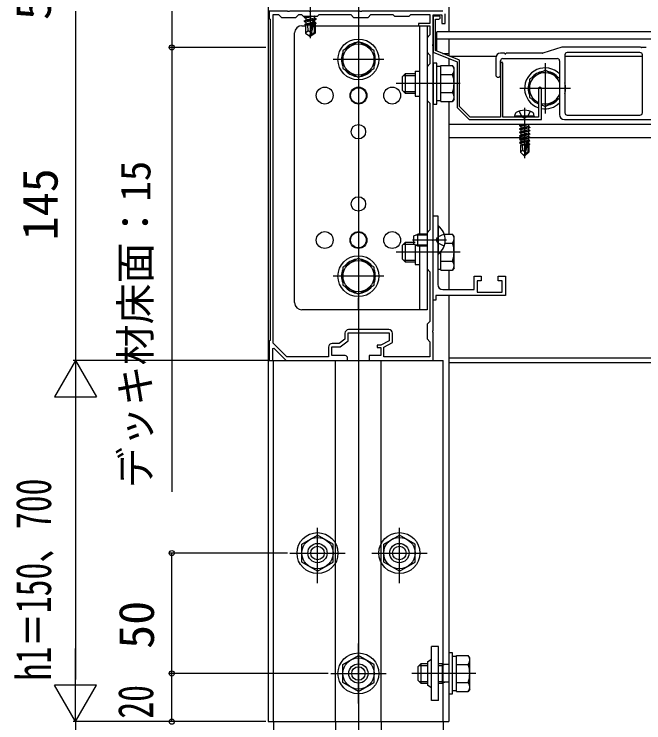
# Model space of a CAD drawing. Units: millimetres, scale not verified. Extents: x -875 to 875, y -1304 to 1296.
# Drawn here: x -114.9 to 146.5, y 273.8 to 568.1 of the extents above; entities that cross this region are included whole.
import ezdxf
from ezdxf.enums import TextEntityAlignment as Align

# ---------------------------------------------------------------- set-up
doc = ezdxf.new("R2010")
doc.units = ezdxf.units.MM
doc.header["$LTSCALE"] = 8
for name, color, linetype in [('0-2_YKK_11', 7, 'Continuous'), ('0-4_YKK_12', 2, 'Continuous'), ('0-5_YKK_13', 4, 'Continuous'), ('0-6_YKK_D', 6, 'Continuous')]:
    doc.layers.add(name, color=color, linetype=linetype)
doc.styles.add('ＭＳ ゴシック', font='')
doc.styles.get('ＭＳ ゴシック').set_extended_font_data('MS Gothic')

msp = doc.modelspace()

# ---------------------------------------------------------------- linework, layer by layer
at = {"layer": '0-2_YKK_11'}
msp.add_line((40.6, 437.1), (23.9, 437.1), dxfattribs=at)
for points in [[(63, 569.3), (29.458, 569.3), (29.275, 569.18), (28.725, 569.18), (28.542, 569.3), (8.458, 569.3), (8.275, 569.18), (7.725, 569.18), (7.542, 569.3), (-0.542, 569.3), (-0.725, 569.18), (-1.275, 569.18), (-1.458, 569.3), (-9, 569.3), (-9, 566.3), (-8.7, 566)], [(22.5, 426.3), (16.9, 426.3), (16.9, 430), (20.4, 430), (23.7, 432.5), (23.7, 435.8), (40.8, 435.8), (40.8, 432.5), (37.3, 430.6), (35.8, 430.6), (35.8, 429.7), (37.3, 429.7), (37.3, 426.3), (32.5, 426.3), (32.5, 424.3), (59, 424.3), (59, 435.842), (58.88, 436.025), (58.88, 436.575), (59, 436.758), (59, 473.842), (58.88, 474.025), (58.88, 474.575), (59, 474.758), (59, 538.842), (58.88, 539.025), (58.88, 539.575), (59, 539.758), (59, 554.842), (58.88, 555.025), (58.88, 555.575), (59, 555.758), (59, 567.8), (62.6, 567.8), (62.6, 564.3), (64, 564.3), (64, 568.3)], [(-8.7, 566), (-8.7, 432.6), (-9, 432.3), (-9, 424.3), (-7.5, 424.3), (-7.5, 429.2), (-7.132, 429.354), (-2, 424.3), (23.5, 424.3), (23.5, 425.3)], [(-7.4, 431.443), (-7.4, 568), (-5.2, 568), (-4, 566.8), (2, 566.8), (3.2, 568), (4.3, 568), (5, 567.3), (11, 567.3), (11.7, 568), (24.8, 568), (26, 566.8), (32, 566.8), (33.2, 568), (42.3, 568), (43, 567.3), (49, 567.3), (49.7, 568), (57.7, 568), (57.7, 564.3), (53, 564.3), (53, 563.3), (57.7, 563.3), (57.7, 559.5), (56.5, 558.3), (56.5, 552.3), (57.7, 551.1), (57.7, 547.5), (56.5, 546.3), (56.5, 532.3), (57.7, 531.1), (57.7, 478.5), (56.5, 477.3), (56.5, 462.3), (57.7, 461.1), (57.7, 440.5), (56.5, 439.3), (56.5, 433.3), (57.7, 432.1), (57.7, 425.8)], [(61.4, 567.3), (59, 567.3), (59, 552.3), (69, 548.3), (69, 529.3), (74, 524.3)], [(102.7, 537.15), (102.7, 525.3), (88, 525.3), (88, 547.8), (87.5, 548.3), (87, 547.8), (87, 525.3), (74.414, 525.3), (70, 529.714), (70, 548.977), (60, 552.977), (60, 566.1), (61.4, 566.1)], [(74, 524.3), (104, 524.3), (104, 537.15)], [(59, 449.3), (59, 484.3), (61, 484.3), (61, 474.758), (60.88, 474.575), (60.88, 474.025), (61, 473.842), (61, 455.8)], [(63, 453.8), (76, 453.8), (76, 459.3), (79, 459.3), (79, 457.3), (77.3, 457.3), (77.3, 452.6), (87.7, 452.6), (87.7, 457.3), (86, 457.3), (86, 459.3), (89, 459.3), (89, 451.3), (60.2, 451.3), (60.2, 449.3), (59, 449.3)], [(22.4, 435.6), (22.4, 433.146), (19.963, 431.3), (17.1, 431.3)], [(57.7, 425.8), (38.6, 425.8), (38.6, 429.827), (42.1, 431.727), (42.1, 435.6)], [(15.6, 429.8), (15.6, 425.8), (-1.67, 425.8), (-7.4, 431.443)]]:
    msp.add_lwpolyline(points, dxfattribs=at)
for centre, radius, start, end in [((61.4, 566.7), 0.6, 269.99999, 90.00001), ((103.35, 537.15), 0.65, 359.99999, 180.00001), ((63, 455.8), 2, 180.00001, 269.99999), ((23.9, 435.6), 1.5, 90.00001, 179.99999), ((40.6, 435.6), 1.5, 0.00001, 89.99999), ((17.1, 429.8), 1.5, 90.00001, 179.99999), ((22.5, 425.3), 1, 0.00001, 89.99999)]:
    msp.add_arc(centre, radius, start, end, dxfattribs=at)
at = {"layer": '0-4_YKK_12'}
for p, q in [((28, 1016.3), (28, 65.3)), ((-9.5, 1002.3), (-9.5, 274.3)), ((65.5, 1002.3), (65.5, 560.8)), ((65.5, 569.3), (65.5, 560.8)), ((60.5, 552.777), (60.5, 560.8)), ((338, 560.8), (60.5, 560.8)), ((338, 557.8), (60.5, 557.8)), ((65.5, 557.8), (65.5, 550.777)), ((65.5, 557.8), (65.5, 550.777)), ((338, 557.8), (65.5, 557.8)), ((62.943, 551.8), (65.5, 551.8)), ((85.127, 550.6), (65.943, 550.6)), ((145.9, 550.6), (113.7, 550.6)), ((65.5, 549.7), (65.5, 546.806)), ((65.5, 549.5), (65.5, 546.806)), ((105.5, 547.8), (105.5, 526.8)), ((116, 537.3), (95, 537.3)), ((65.5, 531.794), (65.5, 476.806)), ((65.5, 531.794), (65.5, 476.806)), ((338, 522.3), (65.5, 522.3)), ((95.45, 516.8), (65.5, 516.8)), ((237.95, 516.8), (99.013, 516.8)), ((65.5, 461.794), (65.5, 453.8)), ((65.5, 461.794), (65.5, 453.8)), ((65.5, 451.3), (65.5, 274.3)), ((65.5, 451.3), (65.5, 423.3)), ((-7.2, 424.3), (63.2, 424.3)), ((-7.2, 274.3), (-7.2, 424.3)), ((18.5, 274.3), (18.5, 424.3)), ((37.5, 274.3), (37.5, 424.3)), ((63.2, 274.3), (63.2, 424.3)), ((302.689, 425.3), (65.5, 425.3)), ((292.836, 423.3), (65.5, 423.3)), ((-9.5, 274.3), (65.5, 274.3)), ((-7.2, 274.3), (-7.2, 237.8)), ((18.5, 274.3), (18.5, 237.8)), ((37.5, 274.3), (37.5, 237.8)), ((63.2, 274.3), (63.2, 237.8))]:
    msp.add_line(p, q, dxfattribs=at)
at = {"layer": '0-5_YKK_13'}
for p, q in [((8, 579.244), (8, 558.171)), ((5.528, 566.943), (6.176, 567.317)), ((8.374, 567.3), (5.528, 566.826)), ((5.528, 566.943), (7.667, 567.3)), ((5.528, 566.943), (5.528, 566.826)), ((5.528, 566.826), (6.176, 566.452)), ((5.528, 565.296), (10.472, 566.12)), ((10.472, 566.002), (5.528, 565.178)), ((5.528, 565.296), (6.176, 565.669)), ((5.528, 565.296), (5.528, 565.178)), ((5.528, 565.178), (6.176, 564.804)), ((9.824, 566.493), (6.176, 565.669)), ((6.176, 566.452), (6.176, 565.669)), ((9.065, 565.457), (6.176, 564.804)), ((9.071, 565.48), (8, 560.771)), ((9.581, 565.601), (8.177, 559.424)), ((9.824, 567.276), (9.824, 566.493)), ((10.472, 566.12), (9.824, 566.493)), ((9.824, 565.628), (9.824, 564.845)), ((10.472, 566.12), (10.472, 566.002)), ((4.5, 563.3), (5.999, 563.3)), ((8.798, 564.283), (5.764, 563.784)), ((5.764, 563.784), (6.176, 564.021)), ((5.999, 563.672), (5.764, 563.784)), ((5.999, 563.672), (5.999, 560.229)), ((8.641, 563.589), (5.999, 563.589)), ((6.176, 564.804), (6.176, 564.021)), ((8.878, 564.632), (6.176, 564.021)), ((8.727, 563.97), (6.766, 563.589)), ((9.824, 564.845), (9.644, 564.805)), ((10.354, 564.54), (9.648, 564.423)), ((10.354, 564.286), (9.648, 564.149)), ((10.001, 563.589), (9.648, 563.589)), ((10.354, 564.54), (9.824, 564.845)), ((10.001, 564.082), (10.001, 560.229)), ((10.001, 563.3), (56.5, 563.3)), ((10.354, 564.54), (10.354, 564.286)), ((28, 563.3), (28, 558.3)), ((53.3, 563.3), (53.3, 476.8)), ((56.5, 563.3), (56.5, 445.3)), ((1.5, 448.3), (1.5, 560.3)), ((7.176, 561.235), (5.999, 560.229)), ((5.999, 560.229), (7.823, 558.998)), ((8, 560.771), (7.823, 558.998)), ((8, 560.771), (8, 558.998)), ((10.001, 560.229), (8.177, 558.998)), ((8.177, 559.424), (8.177, 558.998)), ((10.001, 560.229), (9.648, 560.417)), ((28, 559.8), (28, 538.8)), ((7.823, 558.998), (8.177, 558.998)), ((112.427, 554.377), (104.573, 551.923)), ((144.927, 554.4), (112.576, 554.4)), ((145.43, 554.271), (145.07, 554.379)), ((147.427, 554.25), (145.573, 554.25)), ((88.48, 551.9), (87, 551.9)), ((104.424, 551.9), (89.52, 551.9)), ((113.7, 551.2), (113.7, 527.2)), ((144.9, 552.2), (114.7, 552.2)), ((145.9, 527.2), (145.9, 551.2)), ((38.5, 549.3), (17.5, 549.3)), ((85, 549.9), (85, 542.9)), ((87, 542.9), (87, 548.7)), ((88, 549.7), (110.5, 549.7)), ((111.5, 548.7), (111.5, 526.4)), ((51.5, 544.5), (51.5, 534.1)), ((51.5, 544.5), (53.3, 544.5)), ((62.2, 546.35), (60.6, 546.35)), ((62.2, 546.806), (67.119, 546.806)), ((62.2, 531.794), (62.2, 546.806)), ((67.7, 545.8), (67.119, 546.806)), ((67.7, 532.8), (67.7, 545.8)), ((111.5, 541.341), (105.5, 544.806)), ((46.2, 542.1), (47.4, 543.3)), ((46.2, 542.1), (46.2, 536.5)), ((46.752, 542.652), (51.5, 542.652)), ((51.5, 543.3), (47.4, 543.3)), ((47.4, 543.3), (47.4, 535.3)), ((62.2, 535.3), (62.2, 543.3)), ((62.2, 543.053), (67.119, 543.053)), ((70.2, 539.3), (43.7, 539.3)), ((46.2, 536.5), (47.4, 535.3)), ((46.752, 535.948), (51.5, 535.948)), ((47.4, 535.3), (51.5, 535.3)), ((51.5, 534.1), (53.3, 534.1)), ((62.2, 535.547), (67.119, 535.547)), ((67.7, 532.8), (67.119, 531.794)), ((60.6, 532.25), (62.2, 532.25)), ((62.2, 531.794), (67.119, 531.794)), ((97, 529.2), (97, 508.3)), ((93, 525.8), (93.141, 526.602)), ((101, 525.8), (93, 525.8)), ((93, 525.8), (93.088, 525.3)), ((100.912, 525.3), (93.088, 525.3)), ((101, 525.8), (100.859, 526.602)), ((101, 525.8), (100.912, 525.3)), ((113.5, 524.4), (338, 524.4)), ((114.7, 526.2), (144.9, 526.2)), ((98.2, 522.3), (94.9, 521.75)), ((94.9, 521.85), (97.6, 522.3)), ((94.9, 521.85), (95.45, 522.168)), ((94.9, 521.85), (94.9, 521.75)), ((94.9, 521.75), (95.45, 521.432)), ((94.9, 520.45), (99.1, 521.15)), ((99.1, 521.05), (94.9, 520.35)), ((96.037, 522.3), (95.45, 522.168)), ((95.45, 522.3), (95.45, 522.168)), ((98.55, 521.468), (95.45, 520.768)), ((95.45, 521.432), (95.45, 520.768)), ((98.55, 522.132), (98.55, 521.468)), ((99.1, 521.15), (98.55, 521.468)), ((99.1, 521.15), (99.1, 521.05)), ((94.9, 520.45), (95.45, 520.768)), ((94.9, 520.45), (94.9, 520.35)), ((94.9, 520.35), (95.45, 520.032)), ((94.9, 519.05), (99.1, 519.75)), ((99.1, 519.65), (94.9, 518.95)), ((94.9, 519.05), (95.45, 519.368)), ((94.9, 519.05), (94.9, 518.95)), ((94.9, 518.95), (95.45, 518.632)), ((94.9, 517.65), (99.1, 518.35)), ((99.1, 518.25), (94.9, 517.55)), ((98.55, 520.068), (95.45, 519.368)), ((95.45, 520.032), (95.45, 519.368)), ((98.55, 518.668), (95.45, 517.968)), ((95.45, 518.632), (95.45, 517.968)), ((98.55, 520.732), (98.55, 520.068)), ((99.1, 519.75), (98.55, 520.068)), ((98.55, 519.332), (98.55, 518.668)), ((99.1, 518.35), (98.55, 518.668)), ((99.1, 519.75), (99.1, 519.65)), ((99.1, 518.35), (99.1, 518.25)), ((94.9, 517.65), (95.45, 517.968)), ((94.9, 517.65), (94.9, 517.55)), ((94.9, 517.55), (95.45, 517.232)), ((94.9, 516.25), (99.1, 516.95)), ((99.1, 516.85), (94.9, 516.15)), ((94.9, 516.25), (95.45, 516.568)), ((94.9, 516.25), (94.9, 516.15)), ((94.9, 516.15), (95.45, 515.832)), ((94.9, 514.85), (97.926, 515.354)), ((97.898, 515.25), (94.9, 514.75)), ((94.9, 514.85), (95.45, 515.168)), ((98.55, 517.268), (95.45, 516.568)), ((95.45, 517.232), (95.45, 516.568)), ((98.55, 515.868), (95.45, 515.168)), ((95.45, 515.832), (95.45, 515.168)), ((97.91, 515.307), (97, 510.922)), ((98.332, 515.423), (97.15, 509.724)), ((98.332, 515.422), (99.1, 515.55)), ((99.1, 515.45), (98.387, 515.331)), ((98.4, 515.252), (98.4, 510.974)), ((98.55, 517.932), (98.55, 517.268)), ((99.1, 516.95), (98.55, 517.268)), ((98.55, 516.532), (98.55, 515.868)), ((99.1, 515.55), (98.55, 515.868)), ((98.55, 515.132), (98.55, 514.468)), ((99.1, 516.95), (99.1, 516.85)), ((99.1, 515.55), (99.1, 515.45)), ((94.9, 514.85), (94.9, 514.75)), ((94.9, 514.75), (95.45, 514.432)), ((95.3, 513.7), (95.45, 513.768)), ((95.3, 513.7), (95.3, 510.85)), ((97.576, 513.7), (95.3, 513.7)), ((97.84, 514.972), (95.45, 514.432)), ((95.45, 514.432), (95.45, 513.768)), ((97.695, 514.275), (95.45, 513.768)), ((97.635, 513.983), (95.917, 513.7)), ((97.58, 513.716), (97.496, 513.7)), ((98.55, 514.468), (98.397, 514.433)), ((99, 514.208), (98.4, 514.109)), ((99, 513.992), (98.4, 513.876)), ((98.7, 513.7), (98.4, 513.7)), ((99, 514.208), (98.55, 514.468)), ((99, 513.992), (98.7, 513.819)), ((98.7, 513.819), (98.7, 510.85)), ((99, 514.208), (99, 513.992)), ((96.257, 511.653), (95.3, 510.85)), ((96.85, 509.3), (95.3, 510.85)), ((97, 510.922), (96.85, 509.3)), ((96.85, 509.3), (97.15, 509.3)), ((97, 510.922), (97, 509.3)), ((98.4, 510.974), (97.15, 509.724)), ((97.15, 509.3), (98.7, 510.85)), ((97.15, 509.724), (97.15, 509.3)), ((98.7, 510.85), (98.4, 510.974)), ((61, 480.2), (61, 468.4)), ((61.248, 480.2), (61, 480.2)), ((61.248, 468.4), (61.248, 480.2)), ((51, 476), (52.7, 476.8)), ((56.5, 476.8), (52.7, 476.8)), ((52.7, 471.8), (52.7, 476.8)), ((63.583, 476.8), (60.865, 475.445)), ((63.581, 476.806), (67.119, 476.806)), ((67.7, 475.8), (67.119, 476.806)), ((64.5, 474.3), (50.5, 474.3)), ((51, 472.6), (51, 476)), ((56.5, 476.367), (51.78, 476.367)), ((60.256, 474.3), (60.865, 475.445)), ((60.256, 474.3), (60.865, 473.155)), ((67.7, 462.8), (67.7, 475.8)), ((46.2, 472.1), (47.4, 473.3)), ((46.2, 472.1), (46.2, 466.5)), ((46.752, 472.652), (51.5, 472.652)), ((51.5, 473.3), (47.4, 473.3)), ((47.4, 473.3), (47.4, 465.3)), ((52.7, 471.8), (51, 472.6)), ((51.5, 472.365), (51.5, 464.1)), ((56.5, 472.233), (51.78, 472.233)), ((56.5, 471.8), (52.7, 471.8)), ((53.3, 471.8), (53.3, 445.3)), ((63.583, 471.8), (60.865, 473.155)), ((63.898, 473.053), (67.119, 473.053)), ((28, 469.8), (28, 448.8)), ((70.2, 469.3), (43.7, 469.3)), ((61.248, 468.4), (61, 468.4)), ((62.2, 465.3), (62.2, 469.352)), ((62.2, 461.794), (62.2, 469.352)), ((46.2, 466.5), (47.4, 465.3)), ((46.752, 465.948), (51.5, 465.948)), ((47.4, 465.3), (51.5, 465.3)), ((62.2, 465.547), (67.119, 465.547)), ((51.5, 464.1), (53.3, 464.1)), ((61, 462.25), (62.2, 462.25)), ((67.7, 462.8), (67.119, 461.794)), ((38.5, 459.3), (17.5, 459.3)), ((62.2, 461.794), (67.119, 461.794)), ((28, 445.3), (28, 450.3)), ((56.5, 445.3), (4.5, 445.3)), ((11, 331.794), (11, 354.806)), ((45, 331.794), (45, 354.806)), ((-0.5, 344.3), (22.5, 344.3)), ((33.5, 344.3), (56.5, 344.3)), ((28, 281.794), (28, 306.806)), ((61.2, 305.5), (58.3, 305.5)), ((58.3, 283.1), (58.3, 305.5)), ((61.2, 283.1), (61.2, 305.5)), ((68.7, 301.35), (67.1, 301.35)), ((67.1, 287.25), (67.1, 301.35)), ((68.7, 301.806), (73.619, 301.806)), ((68.7, 286.794), (68.7, 301.806)), ((74.2, 300.8), (73.619, 301.806)), ((74.2, 287.8), (74.2, 300.8)), ((52.7, 297.1), (53.9, 298.3)), ((53.252, 297.652), (56.8, 297.652)), ((56.8, 298.3), (53.9, 298.3)), ((53.9, 298.3), (53.9, 290.3)), ((56.8, 289.3), (56.8, 299.3)), ((62.8, 298.3), (61.2, 298.3)), ((61.2, 297.652), (62.8, 297.652)), ((62.8, 298.3), (62.8, 290.3)), ((63.922, 297.976), (62.8, 298.3)), ((63.922, 297.976), (62.8, 297.652)), ((65.5, 297.976), (63.922, 297.976)), ((68.7, 290.3), (68.7, 298.3)), ((68.7, 298.053), (73.619, 298.053)), ((52.7, 297.1), (52.7, 291.5)), ((16.5, 294.3), (39.5, 294.3)), ((76.7, 294.3), (50.2, 294.3)), ((52.7, 291.5), (53.9, 290.3)), ((53.252, 290.948), (56.8, 290.948)), ((53.9, 290.3), (56.8, 290.3)), ((61.2, 290.948), (62.8, 290.948)), ((61.2, 290.3), (62.8, 290.3)), ((63.922, 290.624), (62.8, 290.948)), ((62.8, 290.3), (63.922, 290.624)), ((65.5, 290.624), (63.922, 290.624)), ((68.7, 290.547), (73.619, 290.547)), ((67.1, 287.25), (68.7, 287.25)), ((68.7, 286.794), (73.619, 286.794)), ((74.2, 287.8), (73.619, 286.794)), ((61.2, 283.1), (58.3, 283.1))]:
    msp.add_line(p, q, dxfattribs=at)
for points in [[(9.866, 567.3), (9.824, 567.276), (6.176, 566.452)], [(9.648, 565.415), (9.648, 560.417), (8.177, 559.424)], [(10.472, 566.002), (9.824, 565.628), (9.599, 565.577)], [(8, 560.645), (7.176, 561.235), (6.941, 563.589)], [(10.354, 564.286), (9.824, 563.98), (9.648, 563.94)], [(105.5, 544.806), (99, 541.053), (99, 533.547), (102.7, 531.411)], [(104, 530.66), (105.5, 529.794), (111.5, 533.259)], [(94.7, 527.779), (95.855, 525.463), (97, 524.854)], [(99.3, 527.779), (98.145, 525.463), (97, 524.854)], [(98.84, 522.3), (98.55, 522.132), (95.45, 521.432)], [(99.1, 521.05), (98.55, 520.732), (95.45, 520.032)], [(99.1, 519.65), (98.55, 519.332), (95.45, 518.632)], [(99.1, 518.25), (98.55, 517.932), (95.45, 517.232)], [(99.1, 516.85), (98.55, 516.532), (95.45, 515.832)], [(99.1, 515.45), (98.55, 515.132), (98.4, 515.099)], [(97, 510.922), (96.257, 511.653), (96.1, 513.7)], [(11, 336.794), (4.5, 340.547), (4.5, 348.053), (11, 351.806)], [(11, 336.794), (17.5, 340.547), (17.5, 348.053), (11, 351.806)], [(45, 336.794), (38.5, 340.547), (38.5, 348.053), (45, 351.806)], [(45, 336.794), (51.5, 340.547), (51.5, 348.053), (45, 351.806)], [(28, 286.794), (21.5, 290.547), (21.5, 298.053), (28, 301.806)], [(28, 286.794), (34.5, 290.547), (34.5, 298.053), (28, 301.806)], [(58.3, 288.3), (56.8, 289.3), (56.8, 299.3), (58.3, 300.3)]]:
    msp.add_lwpolyline(points, dxfattribs=at)
for points in [[(28, 556.806), (21.5, 553.053), (21.5, 545.547), (28, 541.794), (34.5, 545.547), (34.5, 553.053)], [(59, 547.8), (59, 530.8), (60.6, 530.8), (60.6, 547.8)], [(28, 466.806), (21.5, 463.053), (21.5, 455.547), (28, 451.794), (34.5, 455.547), (34.5, 463.053)], [(65.5, 302.8), (65.5, 285.8), (67.1, 285.8), (67.1, 302.8)]]:
    msp.add_lwpolyline(points, close=True, dxfattribs=at)
for centre, radius in [((28, 549.3), 8.5), ((28, 549.3), 6.5), ((14, 534.3), 3.5), ((28, 534.3), 3.5), ((28, 534.3), 3.25), ((42, 534.3), 3.5), ((28, 519.3), 3), ((28, 489.3), 3), ((14, 474.3), 3.5), ((28, 474.3), 3.5), ((28, 474.3), 3.25), ((42, 474.3), 3.5), ((28, 459.3), 8.5), ((28, 459.3), 6.5), ((11, 344.3), 8.5), ((11, 344.3), 6.5), ((45, 344.3), 8.5), ((45, 344.3), 6.5), ((11, 344.3), 4), ((45, 344.3), 4), ((11, 344.3), 2.8), ((45, 344.3), 2.8), ((28, 294.3), 8.5), ((28, 294.3), 6.5), ((28, 294.3), 4), ((28, 294.3), 2.8)]:
    msp.add_circle(centre, radius, dxfattribs=at)
for centre, radius, start, end in [((9.356, 565.415), 0.292, 0, 167.19096), ((4.5, 560.3), 3, 90, 180), ((28, 549.3), 7.05, 97.21814, 142.78186), ((28, 549.3), 7.05, 37.21814, 82.78186), ((112.576, 553.9), 0.5, 90, 107.35402), ((144.927, 553.9), 0.5, 73.30076, 90), ((145.573, 554.75), 0.5, 253.30076, 270), ((28, 549.3), 7.05, 157.21814, 202.78186), ((28, 549.3), 7.05, 337.21814, 22.78186), ((87, 549.9), 2, 90, 180), ((88.48, 551.6), 0.3, 30, 90), ((89, 551.9), 0.3, 210, 330), ((89.52, 551.6), 0.3, 90, 150), ((104.424, 552.4), 0.5, 270, 287.35402), ((114.7, 551.2), 1, 90, 180), ((144.9, 551.2), 1, 0, 90), ((88, 548.7), 1, 90, 180), ((110.5, 548.7), 1, 0, 90), ((28, 549.3), 7.05, 217.21814, 262.78186), ((28, 549.3), 7.05, 277.21814, 322.78186), ((64.377, 544.929), 3.323, 325.61575, 34.38425), ((105.5, 537.3), 8.5, 45.09913, 250.76692), ((55.281, 539.3), 12.419, 342.41205, 17.58795), ((86, 542.9), 1, 180, 0), ((105.5, 537.3), 6.5, 22.61986, 244.48361), ((105.5, 537.3), 7.05, 97.21814, 142.78186), ((105.5, 537.3), 7.05, 37.21814, 82.78186), ((105.5, 537.3), 7.05, 157.21814, 202.78186), ((105.5, 537.3), 8.5, 344.73227, 15.26773), ((64.377, 533.671), 3.323, 325.61575, 34.38425), ((105.5, 537.3), 7.05, 217.21814, 246.59905), ((105.5, 537.3), 6.5, 256.65764, 337.38014), ((105.5, 537.3), 7.05, 277.21814, 322.78186), ((105.5, 537.3), 8.5, 259.83575, 314.90087), ((105.5, 537.3), 7.05, 257.71551, 262.78186), ((94.028, 526.446), 0.9, 122.05588, 170), ((97, 521.7), 6.5, 57.94412, 122.05588), ((99.972, 526.446), 0.9, 10, 57.94412), ((114.7, 527.2), 1, 180, 270), ((144.9, 527.2), 1, 270, 0), ((113.5, 526.4), 2, 180, 270), ((98.152, 515.252), 0.248, 0, 167.19096), ((56.3, 474.3), 7.7, 309.98312, 50.01688), ((64.377, 474.929), 3.323, 325.61575, 34.38425), ((55.281, 469.3), 12.419, 342.41205, 17.58795), ((28, 459.3), 7.05, 97.21814, 142.78186), ((28, 459.3), 7.05, 37.21814, 82.78186), ((64.377, 463.671), 3.323, 325.61575, 34.38425), ((28, 459.3), 7.05, 157.21814, 202.78186), ((28, 459.3), 7.05, 337.21814, 22.78186), ((28, 459.3), 7.05, 217.21814, 262.78186), ((28, 459.3), 7.05, 277.21814, 322.78186), ((4.5, 448.3), 3, 180, 270), ((70.877, 299.929), 3.323, 325.61575, 34.38425), ((61.781, 294.3), 12.419, 342.41205, 17.58795), ((70.877, 288.671), 3.323, 325.61575, 34.38425)]:
    msp.add_arc(centre, radius, start, end, dxfattribs=at)
at = {"layer": '0-6_YKK_D'}
for p, q in [((-89.5, 569.3), (-89.5, 424.3)), ((-89.5, 569.3), (-89.5, 565)), ((-10.5, 554.3), (-50.5, 554.3)), ((-89.5, 424.3), (-98.25, 409.145)), ((-9.7, 424.3), (-90.5, 424.3)), ((-9.7, 424.3), (-90.5, 424.3)), ((-89.5, 424.3), (-80.75, 409.145)), ((-89.5, 424.3), (-89.5, 393.989)), ((-98.25, 409.145), (-80.75, 409.145)), ((-89.5, 406.8), (-89.5, 291.8)), ((-1.5, 344.3), (-50.5, 344.3)), ((-49.5, 294.3), (-49.5, 344.3)), ((-89.5, 274.3), (-89.5, 304.611)), ((15.5, 294.3), (-50.5, 294.3)), ((15.5, 294.3), (-50.5, 294.3)), ((-49.5, 274.3), (-49.5, 294.3)), ((-89.5, 274.3), (-98.25, 289.455)), ((-80.75, 289.455), (-98.25, 289.455)), ((-89.5, 274.3), (-80.75, 289.455)), ((-10.5, 274.3), (-90.5, 274.3)), ((-10.5, 274.3), (-90.5, 274.3)), ((-89.5, 274.3), (-89.5, 152.8)), ((-10.5, 274.3), (-50.5, 274.3))]:
    msp.add_line(p, q, dxfattribs=at)
msp.add_lwpolyline([(-49.5, 569.3), (-49.5, 554.3), (-49.5, 369.75)], dxfattribs=at)
for centre in [(-49.5, 554.3), (-49.5, 344.3), (-49.5, 294.3), (-49.5, 294.3), (-49.5, 274.3)]:
    msp.add_circle(centre, 1.075, dxfattribs=at)

# ---------------------------------------------------------------- texts
at = {"layer": '0-6_YKK_D', "style": 'ＭＳ ゴシック'}
for s, height, p in [('5', 14.66, (-95.33, 565.68)), ('デッキ材床面：15', 12.46, (-54.625, 371.301)), ('145', 14.66, (-92.5, 474.186)), ('50', 14.66, (-52.5, 304.527))]:
    msp.add_text(s, height=height, rotation=90, dxfattribs=at).set_placement(p, align=Align.BOTTOM_LEFT)
at = {"layer": '0-6_YKK_D', "style": 'ＭＳ ゴシック', "width": 0.7}
for s, p in [('h1＝150、700', (-95.227, 291.391)), ('20', (-52.826, 275.539))]:
    msp.add_text(s, height=14.66, rotation=90, dxfattribs=at).set_placement(p, align=Align.BOTTOM_LEFT)

doc.saveas('drawing.dxf')
